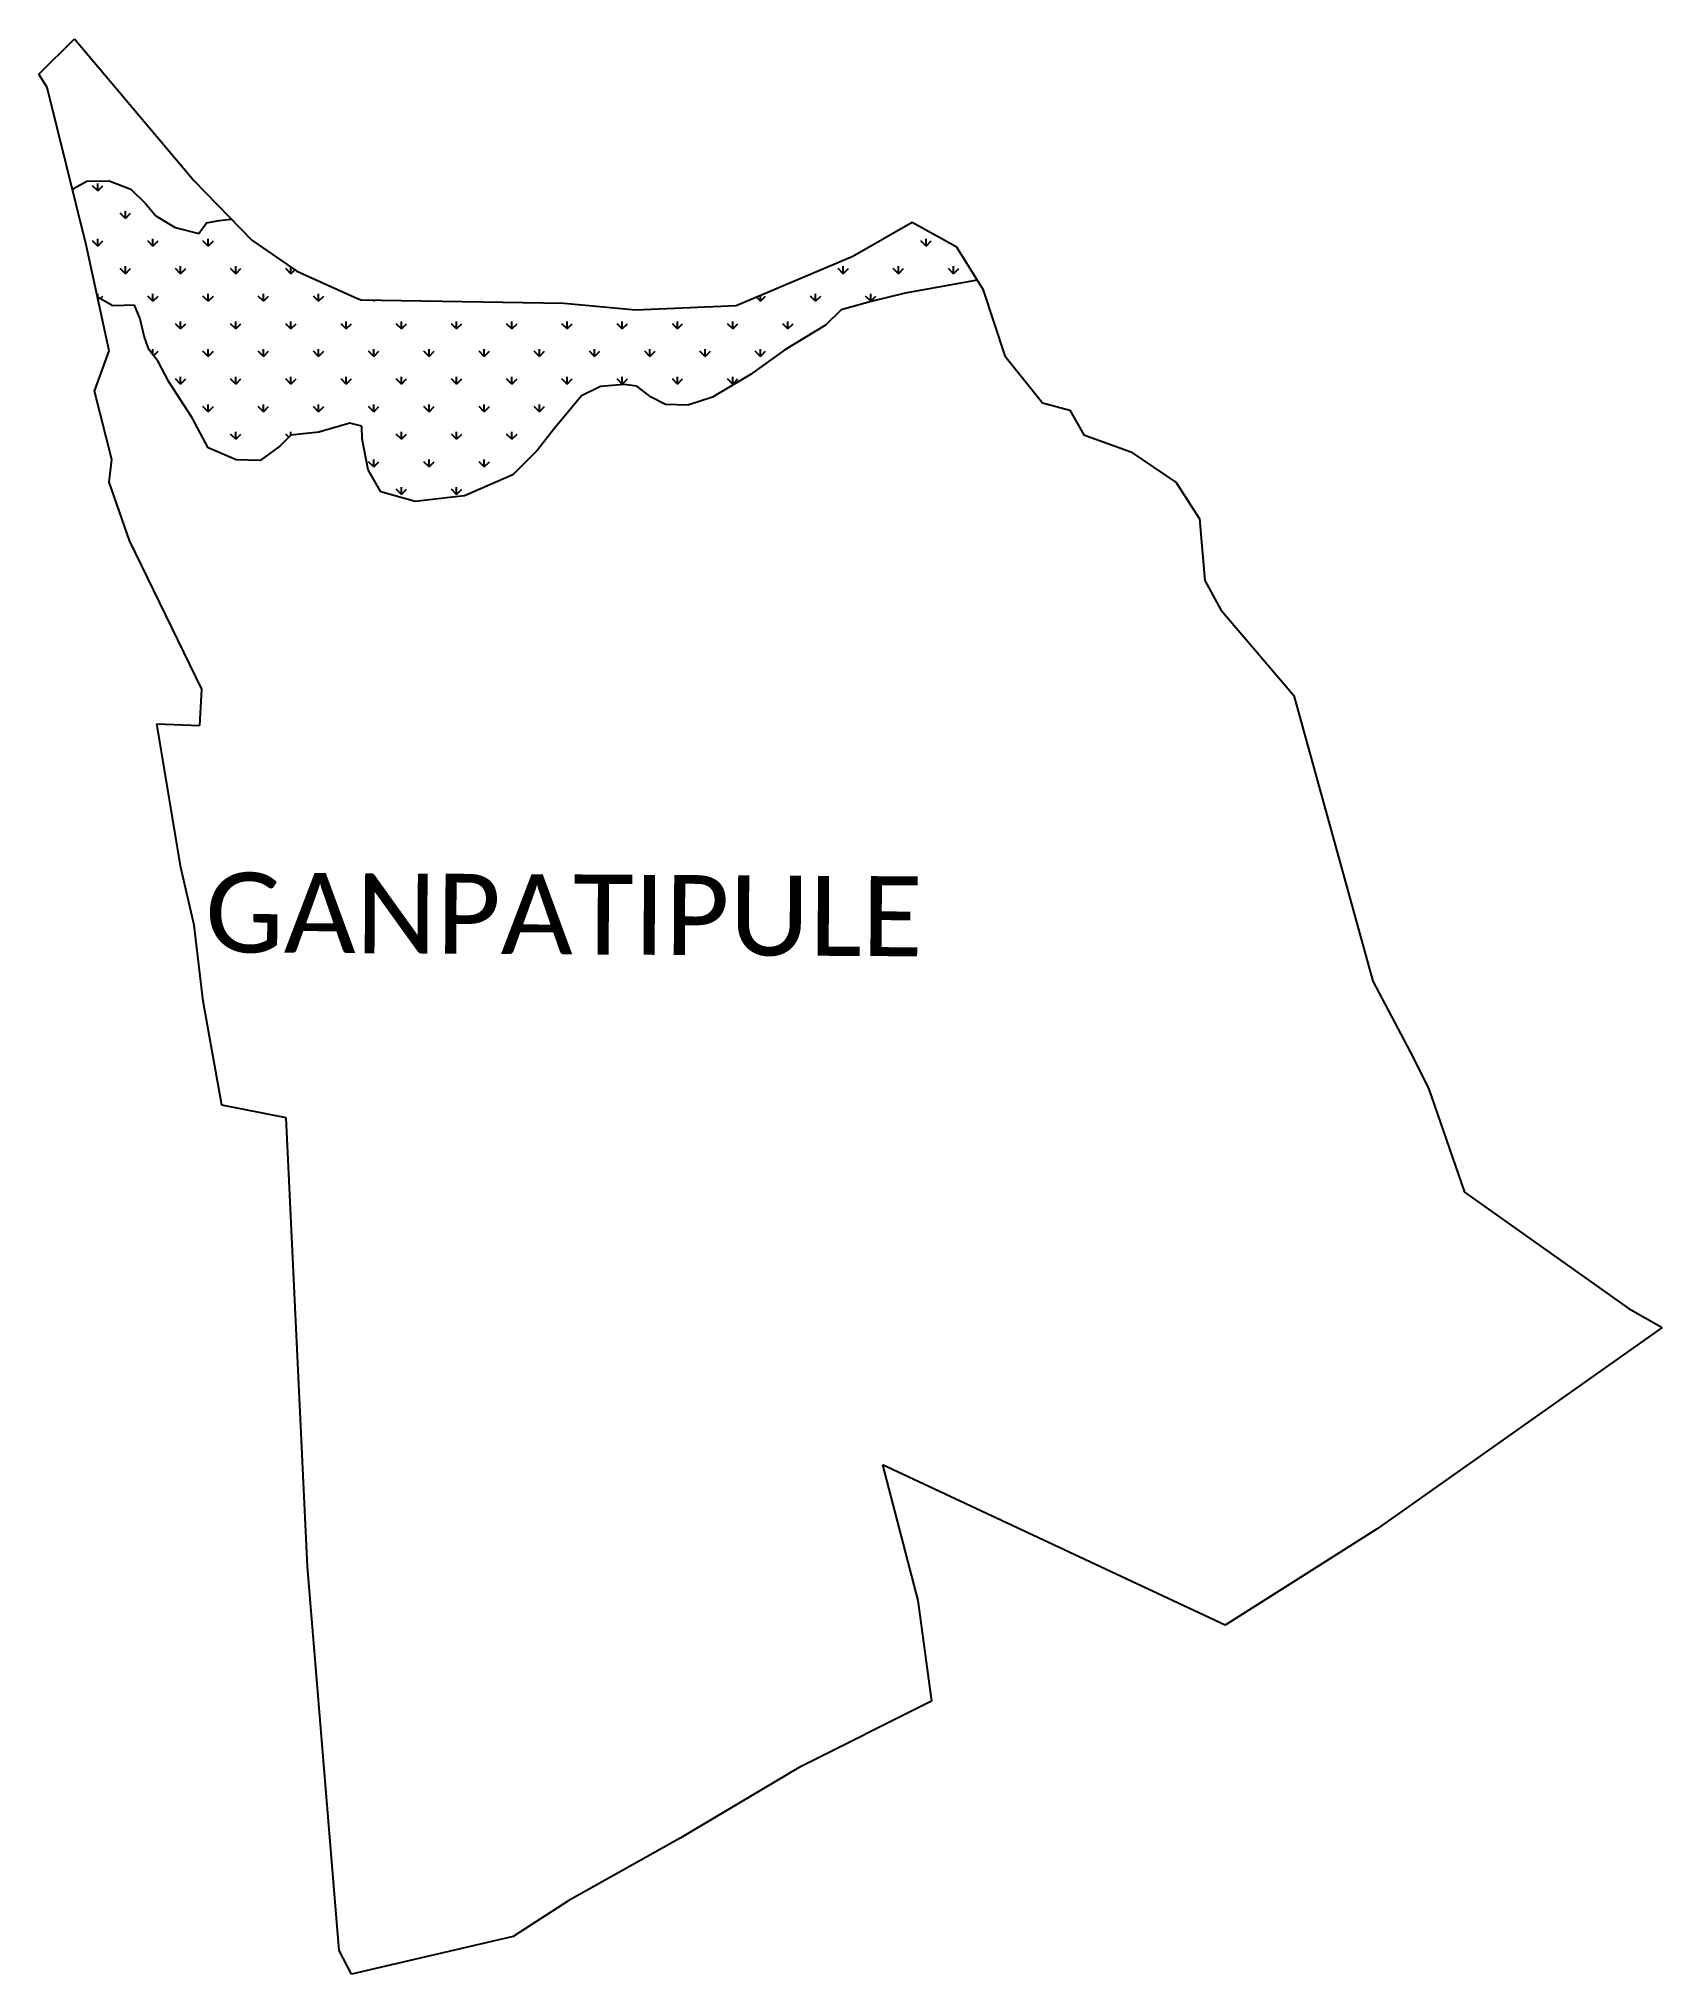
# Model space of a CAD drawing. Header units: metres. Extents: x 315418 to 317530, y 1894991 to 1897511.
import ezdxf

# ---------------------------------------------------------------- set-up
doc = ezdxf.new("R2010")
doc.units = ezdxf.units.M
for name, color, linetype in [('MANGROOVES', 112, 'Continuous'), ('village', 3, 'Continuous'), ('VILLAGE NAME', 250, 'Continuous')]:
    doc.layers.add(name, color=color, linetype=linetype)
doc.styles.get("Standard").update_dxf_attribs({"font": 'simplex.shx'})

msp = doc.modelspace()

# ---------------------------------------------------------------- linework, layer by layer
at = {"color": 3, "flags": 128}
msp.add_lwpolyline([(316554, 1897272), (316611.2, 1897240)], dxfattribs=at)
at = {"layer": 'MANGROOVES'}
for p, q in [((315463.6, 1897316.2), (315480.1, 1897325.3)), ((315480.1, 1897325.3), (315509.3, 1897325.5)), ((315509.3, 1897325.5), (315537.5, 1897314.9)), ((315461.7, 1897313.4), (315463.6, 1897316.2)), ((315537.5, 1897314.9), (315556.5, 1897296.1)), ((315556.5, 1897296.1), (315569.9, 1897280.3)), ((315569.9, 1897280.3), (315595, 1897264.9)), ((315625.8, 1897257.3), (315635.9, 1897270.8)), ((315635.9, 1897270.8), (315652.5, 1897274.1)), ((315652.5, 1897274.1), (315668, 1897275.8)), ((315595, 1897264.9), (315625.8, 1897257.3)), ((316609.8, 1897191.3), (316544.9, 1897179.6)), ((316638.6, 1897196.3), (316609.8, 1897191.3)), ((315513.9, 1897162.9), (315494.1, 1897174.3)), ((316500.6, 1897168.8), (316461.7, 1897157.8)), ((316544.9, 1897179.6), (316500.6, 1897168.8)), ((315542.2, 1897164), (315513.9, 1897162.9)), ((315549.5, 1897146.1), (315542.2, 1897164)), ((315554.6, 1897123.5), (315549.5, 1897146.1)), ((316461.7, 1897157.8), (316441.3, 1897137.7)), ((315561, 1897106), (315554.6, 1897123.5)), ((316441.3, 1897137.7), (316388.4, 1897105.7)), ((315573, 1897090.3), (315561, 1897106)), ((315586.8, 1897063.9), (315573, 1897090.3)), ((316388.4, 1897105.7), (316343.6, 1897073.5)), ((316343.6, 1897073.5), (316294, 1897044.2)), ((315617.3, 1897017.2), (315586.8, 1897063.9)), ((316123.8, 1897045.9), (316087.9, 1897002.3)), ((316148.4, 1897058.1), (316123.8, 1897045.9)), ((316179.4, 1897060.5), (316148.4, 1897058.1)), ((316195.6, 1897058.3), (316179.4, 1897060.5)), ((316214.4, 1897044.1), (316195.6, 1897058.3)), ((316233.1, 1897034.4), (316214.4, 1897044.1)), ((316294, 1897044.2), (316262.3, 1897033.6)), ((315638.1, 1896978.1), (315617.3, 1897017.2)), ((316262.3, 1897033.6), (316233.1, 1897034.4)), ((315745.5, 1896994.5), (315731.2, 1896980.4)), ((315781.9, 1896998.7), (315745.5, 1896994.5)), ((315822.5, 1897010.2), (315781.9, 1896998.7)), ((315837.8, 1897006.2), (315822.5, 1897010.2)), ((315838.6, 1896989.8), (315837.8, 1897006.2)), ((315846.4, 1896949.3), (315838.6, 1896989.8)), ((316087.9, 1897002.3), (316066.2, 1896974.5)), ((315674.4, 1896962.6), (315638.1, 1896978.1)), ((315731.2, 1896980.4), (315705.8, 1896961.8)), ((316066.2, 1896974.5), (316034.6, 1896943)), ((315705.8, 1896961.8), (315674.4, 1896962.6)), ((315862.5, 1896920.8), (315846.4, 1896949.3)), ((316034.6, 1896943), (315971.6, 1896915.5)), ((315907.4, 1896908.3), (315862.5, 1896920.8)), ((315956.1, 1896913.8), (315907.4, 1896908.3)), ((315971.6, 1896915.5), (315956.1, 1896913.8))]:
    msp.add_line(p, q, dxfattribs=at)
at = {"layer": 'MANGROOVES', "linetype": 'Continuous'}
for p, q in [((315494.4, 1897312.6), (315487.6, 1897319.3)), ((315494.4, 1897312.6), (315494.4, 1897322.1)), ((315494.4, 1897312.6), (315501.1, 1897319.3)), ((315530.3, 1897276.7), (315523.5, 1897283.4)), ((315530.3, 1897276.7), (315530.3, 1897286.2)), ((315530.3, 1897276.7), (315537, 1897283.4)), ((315494.4, 1897240.7), (315487.6, 1897247.5)), ((315494.4, 1897240.7), (315494.4, 1897250.3)), ((315494.4, 1897240.7), (315501.1, 1897247.5)), ((315566.2, 1897240.7), (315559.5, 1897247.5)), ((315566.2, 1897240.7), (315566.2, 1897250.3)), ((315566.2, 1897240.7), (315572.9, 1897247.5)), ((315638, 1897240.7), (315631.3, 1897247.5)), ((315638, 1897240.7), (315638, 1897250.3)), ((315638, 1897240.7), (315644.8, 1897247.5)), ((316500.1, 1897240.7), (316500.4, 1897241)), ((316500.1, 1897240.7), (316500.1, 1897240.9)), ((316500.1, 1897240.7), (316500.1, 1897240.8)), ((316572, 1897240.7), (316565.3, 1897247.5)), ((316572, 1897240.7), (316572, 1897250.3)), ((316572, 1897240.7), (316578.7, 1897247.5)), ((315530.3, 1897204.8), (315523.5, 1897211.6)), ((315530.3, 1897204.8), (315530.3, 1897214.4)), ((315530.3, 1897204.8), (315537, 1897211.6)), ((315602.1, 1897204.8), (315595.4, 1897211.6)), ((315602.1, 1897204.8), (315602.1, 1897214.4)), ((315602.1, 1897204.8), (315608.9, 1897211.6)), ((315674, 1897204.8), (315667.2, 1897211.6)), ((315674, 1897204.8), (315674, 1897214.4)), ((315674, 1897204.8), (315680.7, 1897211.6)), ((315745.8, 1897204.8), (315739.1, 1897211.6)), ((315745.8, 1897204.8), (315745.8, 1897213.1)), ((315745.8, 1897204.8), (315750.7, 1897209.7)), ((316464.2, 1897204.8), (316457.5, 1897211.6)), ((316464.2, 1897204.8), (316464.2, 1897214.4)), ((316464.2, 1897204.8), (316471, 1897211.6)), ((316536.1, 1897204.8), (316529.3, 1897211.6)), ((316536.1, 1897204.8), (316536.1, 1897214.4)), ((316536.1, 1897204.8), (316542.8, 1897211.6)), ((316607.9, 1897204.8), (316601.2, 1897211.6)), ((316607.9, 1897204.8), (316607.9, 1897214.4)), ((316607.9, 1897204.8), (316614.6, 1897211.6)), ((315494.4, 1897174.2), (315494.4, 1897178.4)), ((315497.7, 1897172.2), (315501.1, 1897175.6)), ((315566.2, 1897168.9), (315559.5, 1897175.6)), ((315566.2, 1897168.9), (315566.2, 1897178.4)), ((315566.2, 1897168.9), (315572.9, 1897175.6)), ((315638, 1897168.9), (315631.3, 1897175.6)), ((315638, 1897168.9), (315638, 1897178.4)), ((315638, 1897168.9), (315644.8, 1897175.6)), ((315709.9, 1897168.9), (315703.1, 1897175.6)), ((315709.9, 1897168.9), (315709.9, 1897178.4)), ((315709.9, 1897168.9), (315716.6, 1897175.6)), ((315781.7, 1897168.9), (315775, 1897175.6)), ((315781.7, 1897168.9), (315781.7, 1897178.4)), ((315781.7, 1897168.9), (315788.5, 1897175.6)), ((315853.6, 1897168.9), (315852.1, 1897170.3)), ((315853.6, 1897168.9), (315853.6, 1897170.3)), ((315853.6, 1897168.9), (315854.9, 1897170.3)), ((315925.4, 1897168.9), (315925.2, 1897169.2)), ((315925.4, 1897168.9), (315925.4, 1897169.2)), ((315925.4, 1897168.9), (315925.7, 1897169.2)), ((316356.5, 1897168.9), (316350.9, 1897174.5)), ((316356.5, 1897168.9), (316356.5, 1897176.8)), ((316356.5, 1897168.9), (316363.2, 1897175.6)), ((316428.3, 1897168.9), (316421.6, 1897175.6)), ((316428.3, 1897168.9), (316428.3, 1897178.4)), ((316428.3, 1897168.9), (316435, 1897175.6)), ((316500.1, 1897168.9), (316493.4, 1897175.6)), ((316500.1, 1897168.9), (316500.1, 1897178.4)), ((316500.1, 1897168.9), (316506.9, 1897175.6)), ((315602.1, 1897133), (315602.1, 1897142.5)), ((315674, 1897133), (315674, 1897142.5)), ((315745.8, 1897133), (315745.8, 1897142.5)), ((315817.6, 1897133), (315817.6, 1897142.5)), ((315889.5, 1897133), (315889.5, 1897142.5)), ((315961.3, 1897133), (315961.3, 1897142.5)), ((316033.2, 1897133), (316033.2, 1897142.5)), ((316105, 1897133), (316105, 1897142.5)), ((316176.9, 1897133), (316176.9, 1897142.5)), ((316248.7, 1897133), (316248.7, 1897142.5)), ((316320.5, 1897133), (316320.5, 1897142.5)), ((316392.4, 1897133), (316392.4, 1897142.5)), ((315602.1, 1897133), (315595.4, 1897139.7)), ((315602.1, 1897133), (315608.9, 1897139.7)), ((315674, 1897133), (315667.2, 1897139.7)), ((315674, 1897133), (315680.7, 1897139.7)), ((315745.8, 1897133), (315739.1, 1897139.7)), ((315745.8, 1897133), (315752.5, 1897139.7)), ((315817.6, 1897133), (315810.9, 1897139.7)), ((315817.6, 1897133), (315824.4, 1897139.7)), ((315889.5, 1897133), (315882.8, 1897139.7)), ((315889.5, 1897133), (315896.2, 1897139.7)), ((315961.3, 1897133), (315954.6, 1897139.7)), ((315961.3, 1897133), (315968.1, 1897139.7)), ((316033.2, 1897133), (316026.4, 1897139.7)), ((316033.2, 1897133), (316039.9, 1897139.7)), ((316105, 1897133), (316098.3, 1897139.7)), ((316105, 1897133), (316111.8, 1897139.7)), ((316176.9, 1897133), (316170.1, 1897139.7)), ((316176.9, 1897133), (316183.6, 1897139.7)), ((316248.7, 1897133), (316242, 1897139.7)), ((316248.7, 1897133), (316255.4, 1897139.7)), ((316320.5, 1897133), (316313.8, 1897139.7)), ((316320.5, 1897133), (316327.3, 1897139.7)), ((316392.4, 1897133), (316385.6, 1897139.7)), ((316392.4, 1897133), (316399.1, 1897139.7)), ((315566.2, 1897099.2), (315566.2, 1897106.6)), ((315567.1, 1897098), (315572.9, 1897103.8)), ((315638, 1897097.1), (315631.3, 1897103.8)), ((315638, 1897097.1), (315638, 1897106.6)), ((315638, 1897097.1), (315644.8, 1897103.8)), ((315709.9, 1897097.1), (315703.1, 1897103.8)), ((315709.9, 1897097.1), (315709.9, 1897106.6)), ((315709.9, 1897097.1), (315716.6, 1897103.8)), ((315781.7, 1897097.1), (315775, 1897103.8)), ((315781.7, 1897097.1), (315781.7, 1897106.6)), ((315781.7, 1897097.1), (315788.5, 1897103.8)), ((315853.6, 1897097.1), (315846.8, 1897103.8)), ((315853.6, 1897097.1), (315853.6, 1897106.6)), ((315853.6, 1897097.1), (315860.3, 1897103.8)), ((315925.4, 1897097.1), (315918.7, 1897103.8)), ((315925.4, 1897097.1), (315925.4, 1897106.6)), ((315925.4, 1897097.1), (315932.1, 1897103.8)), ((315997.3, 1897097.1), (315990.5, 1897103.8)), ((315997.3, 1897097.1), (315997.3, 1897106.6)), ((315997.3, 1897097.1), (316004, 1897103.8)), ((316069.1, 1897097.1), (316062.4, 1897103.8)), ((316069.1, 1897097.1), (316069.1, 1897106.6)), ((316069.1, 1897097.1), (316075.8, 1897103.8)), ((316140.9, 1897097.1), (316134.2, 1897103.8)), ((316140.9, 1897097.1), (316140.9, 1897106.6)), ((316140.9, 1897097.1), (316147.7, 1897103.8)), ((316212.8, 1897097.1), (316206, 1897103.8)), ((316212.8, 1897097.1), (316212.8, 1897106.6)), ((316212.8, 1897097.1), (316219.5, 1897103.8)), ((316284.6, 1897097.1), (316277.9, 1897103.8)), ((316284.6, 1897097.1), (316284.6, 1897106.6)), ((316284.6, 1897097.1), (316291.4, 1897103.8)), ((316356.5, 1897097.1), (316349.7, 1897103.8)), ((316356.5, 1897097.1), (316356.5, 1897106.6)), ((316356.5, 1897097.1), (316363.2, 1897103.8)), ((315602.1, 1897061.1), (315595.4, 1897067.9)), ((315602.1, 1897061.1), (315602.1, 1897070.7)), ((315602.1, 1897061.1), (315608.9, 1897067.9)), ((315674, 1897061.1), (315667.2, 1897067.9)), ((315674, 1897061.1), (315674, 1897070.7)), ((315674, 1897061.1), (315680.7, 1897067.9)), ((315745.8, 1897061.1), (315739.1, 1897067.9)), ((315745.8, 1897061.1), (315745.8, 1897070.7)), ((315745.8, 1897061.1), (315752.5, 1897067.9)), ((315817.6, 1897061.1), (315810.9, 1897067.9)), ((315817.6, 1897061.1), (315817.6, 1897070.7)), ((315817.6, 1897061.1), (315824.4, 1897067.9)), ((315889.5, 1897061.1), (315882.8, 1897067.9)), ((315889.5, 1897061.1), (315889.5, 1897070.7)), ((315889.5, 1897061.1), (315896.2, 1897067.9)), ((315961.3, 1897061.1), (315954.6, 1897067.9)), ((315961.3, 1897061.1), (315961.3, 1897070.7)), ((315961.3, 1897061.1), (315968.1, 1897067.9)), ((316033.2, 1897061.1), (316026.4, 1897067.9)), ((316033.2, 1897061.1), (316033.2, 1897070.7)), ((316033.2, 1897061.1), (316039.9, 1897067.9)), ((316105, 1897061.1), (316098.3, 1897067.9)), ((316105, 1897061.1), (316105, 1897070.7)), ((316105, 1897061.1), (316111.8, 1897067.9)), ((316176.9, 1897061.1), (316170.1, 1897067.9)), ((316176.9, 1897061.1), (316176.9, 1897070.7)), ((316176.9, 1897061.1), (316183.6, 1897067.9)), ((316248.7, 1897061.1), (316242, 1897067.9)), ((316248.7, 1897061.1), (316248.7, 1897070.7)), ((316248.7, 1897061.1), (316255.4, 1897067.9)), ((316320.5, 1897061.1), (316313.8, 1897067.9)), ((316320.5, 1897061.1), (316320.5, 1897070.7)), ((316320.5, 1897061.1), (316327.3, 1897067.9)), ((315638, 1897025.2), (315631.3, 1897032)), ((315638, 1897025.2), (315638, 1897034.7)), ((315638, 1897025.2), (315644.8, 1897032)), ((315709.9, 1897025.2), (315703.1, 1897032)), ((315709.9, 1897025.2), (315709.9, 1897034.7)), ((315709.9, 1897025.2), (315716.6, 1897032)), ((315781.7, 1897025.2), (315775, 1897032)), ((315781.7, 1897025.2), (315781.7, 1897034.7)), ((315781.7, 1897025.2), (315788.5, 1897032)), ((315853.6, 1897025.2), (315846.8, 1897032)), ((315853.6, 1897025.2), (315853.6, 1897034.7)), ((315853.6, 1897025.2), (315860.3, 1897032)), ((315925.4, 1897025.2), (315918.7, 1897032)), ((315925.4, 1897025.2), (315925.4, 1897034.7)), ((315925.4, 1897025.2), (315932.1, 1897032)), ((315997.3, 1897025.2), (315990.5, 1897032)), ((315997.3, 1897025.2), (315997.3, 1897034.7)), ((315997.3, 1897025.2), (316004, 1897032)), ((316069.1, 1897025.2), (316062.4, 1897032)), ((316069.1, 1897025.2), (316069.1, 1897034.7)), ((316069.1, 1897025.2), (316075.8, 1897032)), ((315674, 1896989.3), (315667.2, 1896996)), ((315674, 1896989.3), (315674, 1896998.8)), ((315674, 1896989.3), (315680.7, 1896996)), ((315743, 1896992.1), (315739.1, 1896996)), ((315745.8, 1896994.5), (315745.8, 1896998.8)), ((315751.7, 1896995.2), (315752.5, 1896996)), ((315889.5, 1896989.3), (315882.8, 1896996)), ((315889.5, 1896989.3), (315889.5, 1896998.8)), ((315889.5, 1896989.3), (315896.2, 1896996)), ((315961.3, 1896989.3), (315954.6, 1896996)), ((315961.3, 1896989.3), (315961.3, 1896998.8)), ((315961.3, 1896989.3), (315968.1, 1896996)), ((316033.2, 1896989.3), (316026.4, 1896996)), ((316033.2, 1896989.3), (316033.2, 1896998.8)), ((316033.2, 1896989.3), (316039.9, 1896996)), ((315853.6, 1896953.4), (315846.8, 1896960.1)), ((315853.6, 1896953.4), (315853.6, 1896962.9)), ((315853.6, 1896953.4), (315860.3, 1896960.1)), ((315925.4, 1896953.4), (315918.7, 1896960.1)), ((315925.4, 1896953.4), (315925.4, 1896962.9)), ((315925.4, 1896953.4), (315932.1, 1896960.1)), ((315997.3, 1896953.4), (315990.5, 1896960.1)), ((315997.3, 1896953.4), (315997.3, 1896962.9)), ((315997.3, 1896953.4), (316004, 1896960.1)), ((315889.5, 1896917.5), (315882.8, 1896924.2)), ((315889.5, 1896917.5), (315889.5, 1896927)), ((315889.5, 1896917.5), (315896.2, 1896924.2)), ((315961.3, 1896917.5), (315954.6, 1896924.2)), ((315961.3, 1896917.5), (315961.3, 1896927)), ((315961.3, 1896917.5), (315968.1, 1896924.2))]:
    msp.add_line(p, q, dxfattribs=at)
at = {"layer": 'village', "color": 3}
for p, q in [((315417.6, 1897464.7), (315464, 1897510.6)), ((315464, 1897510.6), (315619.7, 1897325.7)), ((315428.4, 1897447), (315417.6, 1897464.7)), ((315479.3, 1897242.5), (315428.4, 1897447)), ((315619.7, 1897325.7), (315694.7, 1897248.3)), ((316476.8, 1897227.4), (316554, 1897272)), ((315509.4, 1897104.2), (315479.3, 1897242.5)), ((315694.7, 1897248.3), (315753.3, 1897207.9)), ((316325, 1897163.6), (316476.8, 1897227.4)), ((315753.3, 1897207.9), (315828.4, 1897174.3)), ((315828.4, 1897174.3), (315836.6, 1897170.6)), ((315836.6, 1897170.6), (316100.6, 1897166.4)), ((316100.6, 1897166.4), (316194.3, 1897157.6)), ((316194.3, 1897157.6), (316325, 1897163.6)), ((315490.3, 1897051.8), (315509.4, 1897104.2)), ((315512.8, 1896962.9), (315490.3, 1897051.8)), ((315509.1, 1896933.3), (315512.8, 1896962.9)), ((315535.7, 1896857.6), (315509.1, 1896933.3)), ((315629.8, 1896663.9), (315535.7, 1896857.6)), ((315627.2, 1896616.9), (315629.8, 1896663.9)), ((315602.6, 1896431.9), (315571.1, 1896618.8)), ((315571.1, 1896618.8), (315627.2, 1896616.9)), ((315620, 1896356.7), (315602.6, 1896431.9)), ((315631.6, 1896257.8), (315620, 1896356.7)), ((315656, 1896122.4), (315631.6, 1896257.8)), ((315739.6, 1896106.2), (315656, 1896122.4)), ((315767.2, 1895522), (315739.6, 1896106.2)), ((317529.9, 1895833.1), (317158.9, 1895571.1)), ((316961, 1895445.7), (316515.5, 1895654.6)), ((316515.5, 1895654.6), (316561.5, 1895478)), ((317158.9, 1895571.1), (316961, 1895445.7)), ((315808.3, 1895022.6), (315767.2, 1895522)), ((316561.5, 1895478), (316579.1, 1895347.1)), ((316579.1, 1895347.1), (316406.3, 1895260.1)), ((316406.3, 1895260.1), (316252, 1895168.4)), ((316252, 1895168.4), (316107.2, 1895087.5)), ((316107.2, 1895087.5), (316034.7, 1895040.7)), ((316034.7, 1895040.7), (315824.5, 1894991.4)), ((315824.5, 1894991.4), (315808.3, 1895022.6))]:
    msp.add_line(p, q, dxfattribs=at)
msp.add_polyline3d([(316611.2, 1897240, 0), (316645.9, 1897184.7, 0), (316674.6, 1897097.7, 0), (316723.7, 1897036.9, 0), (316758.9, 1897027.3, 0), (316777.2, 1896995, 0), (316838.6, 1896973.1, 0), (316897.5, 1896933.1, 0), (316927.6, 1896885.7, 0), (316934.6, 1896805.6, 0), (316955.7, 1896767.1, 0), (317050.5, 1896656, 0), (317153.4, 1896283.9, 0), (317201.8, 1896191.9, 0), (317225.8, 1896144.8, 0), (317272.6, 1896009.4, 0), (317485.3, 1895858.4, 0), (317529.9, 1895833.1, 0)], dxfattribs=at)

# ---------------------------------------------------------------- texts
at = {"layer": 'VILLAGE NAME', "insert": (315634.5, 1896425.6), "char_height": 104.042, "attachment_point": 1, "rotation": 359.6762}
msp.add_mtext_dynamic_manual_height_columns('{\\fCalibri|b0|i0|c0|p34;GANPATIPULE}', width=1567.856, gutter_width=520.2, heights=[0], dxfattribs=at)

doc.saveas('drawing.dxf')
